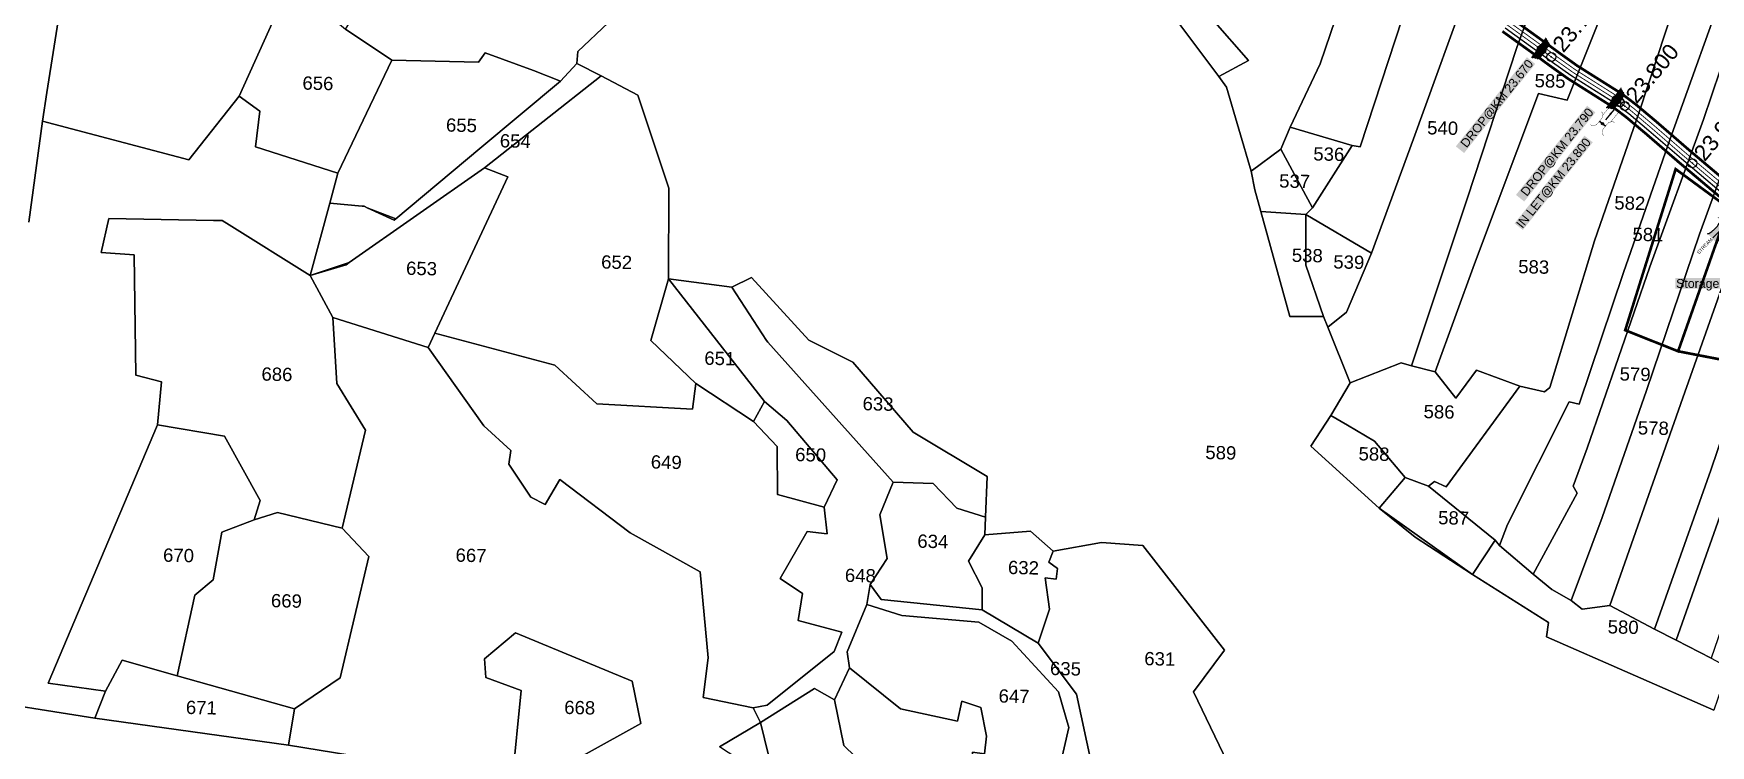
# Model space of a CAD drawing. Header units: millimetres. Extents: x 191342 to 235284, y 1600297 to 1616674.
# Drawn here: x 193123 to 195018, y 1606604 to 1607409 of the extents above; entities that cross this region are included whole.
import ezdxf
from ezdxf.enums import TextEntityAlignment as Align

# ---------------------------------------------------------------- set-up
doc = ezdxf.new("R2010")
doc.units = ezdxf.units.MM
doc.header["$LTSCALE"] = 15
doc.header["$PDMODE"] = 32
doc.header["$PDSIZE"] = 10
doc.linetypes.add('HIDDEN2', pattern=[0.1875, 0.125, -0.0625])
for name, color, linetype in [('CANAL1', 7, 'Continuous'), ('CSMark', 72, 'Continuous'), ('PLOT', 7, 'Continuous'), ('PLOT NO', 7, 'Continuous'), ('STRUCTURE', 5, 'Continuous'), ('text2', 7, 'Continuous')]:
    doc.layers.add(name, color=color, linetype=linetype)
doc.styles.get("Standard").update_dxf_attribs({"font": 'arial.ttf'})
doc.dimstyles.get("Standard").update_dxf_attribs({"dimtxt": 0.18, "dimasz": 0.18, "dimexe": 0.18, "dimexo": 0.0625, "dimgap": 0.09, "dimtad": 0, "dimtih": 1, "dimtoh": 1, "dimdec": 4, "dimzin": 0, "dimdsep": 46, "dimtxsty": 'Standard', "dimcen": 0.09, "dimadec": 0, "dimazin": 0, "dimtfac": 1, "dimtdec": 4, "dimtofl": 0, "dimtmove": 0, "dimatfit": 3, "dimfxl": 1, "dimtolj": 1, "dimtzin": 0, "dimarcsym": 0})

# ---------------------------------------------------------------- blocks, each defined once
blk = doc.blocks.new('DROP')
h = blk.add_hatch()
h.set_pattern_fill('ANSI31', color=1, scale=10, angle=45)
h.set_pattern_definition([(90, (-324.4107, -25.7687), (-1.25, 0), [])])
h.paths.add_polyline_path([(-9.9, -4.3), (-13.8, 4.1), (13.8, 4.1), (10.2, -4.3)])
at = {"layer": 'STRUCTURE', "color": 5, "const_width": 0.49}
blk.add_lwpolyline([(-9.9, -4.3), (-13.8, 4.1), (13.8, 4.1), (10.2, -4.3), (-9.9, -4.3)], dxfattribs=at)
at = {"layer": 'STRUCTURE', "color": 5}
blk.add_circle((0, 0), 1.33, dxfattribs=at)
blk = doc.blocks.new('OT')
at = {"layer": 'STRUCTURE', "color": 190}
for points, const_width in [([(769751.4, 1706595.8), (769729.4, 1706595.8)], 0.5), ([(769751.4, 1706579), (769729.4, 1706579)], 0.5), ([(769775.2, 1706601.8), (769775.2, 1706597.8), (769769.2, 1706593.8), (769761.8, 1706593.8), (769754.4, 1706593.8), (769748.4, 1706597.8), (769748.4, 1706601.8)], 0.5), ([(769748.4, 1706573), (769748.4, 1706577), (769754.4, 1706581), (769761.8, 1706581), (769761.8, 1706581), (769761.8, 1706581), (769769.2, 1706581), (769775.2, 1706577), (769775.2, 1706573)], 0.5), ([(769761.8, 1706593.8), (769761.8, 1706581)], 2.5)]:
    blk.add_lwpolyline(points, dxfattribs=dict(at, const_width=const_width))
at = {"layer": 'STRUCTURE', "color": 0}
blk.add_circle((769761.8, 1706587.4), 1.87, dxfattribs=at)
blk.add_leader([(769732.6, 1706587.4), (769753.8, 1706587.4)], dimstyle='Standard', override={"dimasz": 10, "dimgap": 0.09, "dimtad": 0}, dxfattribs=at)
blk = doc.blocks.new('SP')
at = {"layer": 'STRUCTURE'}
h = blk.add_hatch(dxfattribs=at)
h.set_pattern_fill('DASH', color=256, scale=8, style=0)
h.set_pattern_definition([(0, (0, 0), (1, 1), [1, -1])])
edge = h.paths.add_edge_path()
edge.add_spline(control_points=[(769825.7, 1706742.1), (769825.3, 1706741.8), (769823.8, 1706740.8), (769820.9, 1706740.3), (769817, 1706739.7), (769811.4, 1706738.9), (769804, 1706739.7), (769798.4, 1706741), (769795.6, 1706741.6)], knot_values=[0, 0, 0, 0, 1.613557, 5.24513, 8.624976, 13.470124, 22.190216, 30.746377, 30.746377, 30.746377, 30.746377], degree=3, periodic=0)
edge.add_line((769795.6, 1706741.6), (769792.6, 1706739.6))
edge.add_line((769792.6, 1706739.6), (769732.6, 1706739.6))
edge.add_line((769732.6, 1706739.6), (769729.6, 1706741.6))
edge.add_spline(control_points=[(769729.6, 1706741.6), (769726.9, 1706740.9), (769721.3, 1706739.5), (769713.9, 1706738.5), (769708.3, 1706739.1), (769704.4, 1706739.6), (769701.5, 1706740), (769700, 1706741), (769699.5, 1706741.3)], knot_values=[0, 0, 0, 0, 8.556161, 17.276253, 22.121402, 25.501247, 29.13282, 30.746377, 30.746377, 30.746377, 30.746377], degree=3, periodic=0)
edge.add_line((769699.5, 1706741.3), (769699.5, 1706722.1))
edge.add_spline(control_points=[(769699.5, 1706722.1), (769700, 1706722.4), (769701.4, 1706723.4), (769704.3, 1706724), (769708.2, 1706724.5), (769713.8, 1706725.3), (769721.2, 1706724.5), (769726.8, 1706723.3), (769729.6, 1706722.6)], knot_values=[0, 0, 0, 0, 1.613557, 5.24513, 8.624976, 13.470124, 22.190216, 30.746377, 30.746377, 30.746377, 30.746377], degree=3, periodic=0)
edge.add_line((769729.6, 1706722.6), (769732.6, 1706724.6))
edge.add_line((769732.6, 1706724.6), (769792.6, 1706724.6))
edge.add_line((769792.6, 1706724.6), (769795.6, 1706722.6))
edge.add_spline(control_points=[(769795.6, 1706722.6), (769798.4, 1706723.3), (769803.9, 1706724.8), (769811.3, 1706725.8), (769817, 1706725.1), (769820.9, 1706724.7), (769823.8, 1706724.2), (769825.2, 1706723.3), (769825.7, 1706723)], knot_values=[0, 0, 0, 0, 8.556161, 17.276253, 22.121402, 25.501247, 29.13282, 30.746377, 30.746377, 30.746377, 30.746377], degree=3, periodic=0)
edge.add_line((769825.7, 1706723), (769825.7, 1706742.1))
h.paths.add_polyline_path([(769764.2, 1706732.1, -1), (769761.1, 1706732.1, -1)], flags=0)
h.paths.add_polyline_path([(769761.1, 1706732.1, 1), (769764.2, 1706732.1, 1)], flags=16)
at = {"layer": 'STRUCTURE', "const_width": 0.628}
for points in [[(769726.6, 1706747.6), (769726.6, 1706743.6), (769732.6, 1706739.6), (769792.6, 1706739.6), (769798.6, 1706743.6), (769798.6, 1706747.6)], [(769726.6, 1706716.6), (769726.6, 1706720.6), (769732.6, 1706724.6), (769792.6, 1706724.6), (769798.6, 1706720.6), (769798.6, 1706716.6)]]:
    blk.add_lwpolyline(points, dxfattribs=at)
at = {"layer": 'STRUCTURE', "color": 3}
blk.add_lwpolyline([(769732.6, 1706724.6), (769792.6, 1706724.6)], dxfattribs=at)
blk.add_lwpolyline([(769732.6, 1706724.6), (769792.6, 1706724.6)], dxfattribs=at)
at = {"layer": 'STRUCTURE', "color": 0}
blk.add_circle((769762.6, 1706732.1), 1.55, dxfattribs=at)
at = {"layer": 'STRUCTURE'}
for points in [[(769699.5, 1706741.3), (769700.9, 1706740.5), (769704.4, 1706739.6), (769707.8, 1706739.2), (769712.6, 1706738.8), (769721.3, 1706739.7), (769729.6, 1706741.6)], [(769699.5, 1706722.1), (769700.9, 1706723), (769704.4, 1706724), (769707.7, 1706724.5), (769712.5, 1706725), (769721.2, 1706724.4), (769729.6, 1706722.6)], [(769825.7, 1706742.1), (769824.3, 1706741.3), (769820.8, 1706740.3), (769817.5, 1706739.8), (769812.7, 1706739.2), (769804, 1706739.9), (769795.6, 1706741.6)], [(769825.7, 1706723), (769824.3, 1706723.8), (769820.8, 1706724.7), (769817.4, 1706725.1), (769812.6, 1706725.5), (769803.9, 1706724.6), (769795.6, 1706722.6)]]:
    blk.add_spline(points, degree=3, dxfattribs=at)
at = {"layer": 'STRUCTURE', "color": 0}
blk.add_text('STREAM', height=5, dxfattribs=at).set_placement((769684.3, 1706732.1), align=Align.MIDDLE_CENTER)
for points in [[(769727.4, 1706732.1), (769700.8, 1706732.1)], [(769824.4, 1706732.1), (769800.5, 1706732.1)]]:
    blk.add_leader(points, dimstyle='Standard', override={"dimasz": 10, "dimgap": 0.09, "dimtad": 0}, dxfattribs=at)

msp = doc.modelspace()

# ---------------------------------------------------------------- linework, layer by layer
at = {"color": 5, "const_width": 3}
for points in [[(194921.5, 1607073.4), (194978.5, 1607255.4), (195038.3, 1607211.5), (194981.3, 1607049.6), (194921.5, 1607073.4)], [(194981.3, 1607049.6), (195049, 1607036.5), (195088.4, 1607161.1), (195038.3, 1607211.5)]]:
    msp.add_lwpolyline(points, dxfattribs=at)
at = {"layer": 'CANAL1', "color": 5}
msp.add_lwpolyline([(194785.7, 1607415.1), (194825.4, 1607386.4), (194839.4, 1607376.1), (194859.9, 1607361.5), (194910.2, 1607329.8), (194925.6, 1607318.1), (194948.3, 1607299), (194985, 1607267.2), (195052.7, 1607210.2)], dxfattribs=at)
at = {"layer": 'CANAL1', "color": 1, "linetype": 'HIDDEN2', "ltscale": 4, "const_width": 1}
msp.add_lwpolyline([(194788, 1607418.4), (194827.8, 1607389.7), (194838, 1607382.1), (194841.8, 1607379.4), (194862.1, 1607364.9), (194912.5, 1607333.1), (194928.1, 1607321.3), (194950.9, 1607302), (194987.6, 1607270.2), (195055.4, 1607213.1)], dxfattribs=at)
at = {"layer": 'CANAL1', "color": 5, "const_width": 1}
msp.add_lwpolyline([(194790.3, 1607421.6), (194830.1, 1607392.9), (194844.1, 1607382.6), (194864.4, 1607368.2), (194914.7, 1607336.4), (194930.6, 1607324.4), (194953.5, 1607305.1), (194990.2, 1607273.3), (195058.1, 1607216.1)], dxfattribs=at)
at = {"layer": 'CANAL1', "color": 200, "const_width": 3}
for points in [[(194793.2, 1607425.7), (194833.1, 1607396.9), (194847.1, 1607386.6), (194867.1, 1607372.3), (194917.6, 1607340.5), (194933.7, 1607328.3), (194956.8, 1607308.9), (194993.5, 1607277.1), (195061.5, 1607219.7)], [(194782.8, 1607411), (194822.5, 1607382.4), (194836.5, 1607372.1), (194857.1, 1607357.4), (194907.3, 1607325.7), (194922.5, 1607314.2), (194945.1, 1607295.2), (194981.8, 1607263.4), (195049.3, 1607206.5)]]:
    msp.add_lwpolyline(points, dxfattribs=at)
at = {"layer": 'PLOT'}
for points in [[(194932.7, 1608183.5), (194867.9, 1607905.2), (194828, 1607744.7), (194823.5, 1607745.5), (194774.8, 1607598.2), (194790.2, 1607594.3), (194748.9, 1607473.6), (194682.4, 1607289.7), (194634.8, 1607160.6), (194560.8, 1607204.1), (194568.1, 1607211.8), (194612.9, 1607281.9), (194621.9, 1607280.4), (194677.9, 1607450.6), (194701.2, 1607521.5), (194737.4, 1607697.5), (194750.7, 1607763.6), (194802.1, 1607752.4), (194835.9, 1607896.9), (194874, 1608067.4), (194902.6, 1608191.6), (194932.7, 1608183.5)], [(194657.6, 1607611.2), (194576.7, 1607374.2), (194543.1, 1607302.7), (194532.5, 1607277.8), (194498.7, 1607253.1), (194471.2, 1607348.1), (194462.2, 1607360.1), (194495.8, 1607378.2), (194455.5, 1607424.1), (194426.9, 1607438), (194463.5, 1607600.5), (194477, 1607664.6), (194486, 1607795.7), (194516.7, 1607792.8), (194511.9, 1607652), (194657.6, 1607611.2)], [(194543.1, 1607302.7), (194576.7, 1607374.2), (194657.6, 1607611.2), (194686.4, 1607712.7), (194692.2, 1607777.4), (194693.4, 1607780.7), (194733.6, 1607770), (194750.7, 1607763.6), (194737.4, 1607697.5), (194701.2, 1607521.5), (194677.9, 1607450.6), (194621.9, 1607280.4), (194612.9, 1607281.9), (194543.1, 1607302.7)], [(193475.6, 1607413.3), (193636.9, 1607664.3), (193701.5, 1607639.6), (193688.3, 1607554.8), (193701.5, 1607556.4), (193735.3, 1607471.2), (193772.2, 1607420.8), (193738, 1607388.1), (193737, 1607374.6), (193718.4, 1607354.6), (193687.9, 1607366.6), (193633.2, 1607386.8), (193625.7, 1607376.1), (193528.1, 1607378.5), (193475.6, 1607413.3)], [(193133.3, 1607309.5), (193138.2, 1607342.1), (193163, 1607499.2), (193297.1, 1607580.5), (193387.6, 1607644.9), (193425.3, 1607626), (193467.8, 1607640.4), (193446.6, 1607549.9), (193413.2, 1607504.1), (193431.8, 1607492.5), (193406.8, 1607451.4), (193355.6, 1607337.8), (193298.6, 1607265.9), (193133.3, 1607309.5)], [(194779.5, 1606830.3), (194774.7, 1606836.1), (194699.2, 1606897.2), (194706.1, 1606902.6), (194719.4, 1606896.5), (194802.4, 1607010.3), (194830.3, 1607003.9), (194836.2, 1607008.5), (194887, 1607174.5), (194937.2, 1607319.7), (195007.4, 1607532.7), (195044.8, 1607621.9), (195085.5, 1607606), (195040.3, 1607479.7), (194972.4, 1607289.5), (194919.6, 1607138.7), (194869.6, 1606989.9), (194858.2, 1606992.4), (194788.7, 1606853.9), (194779.5, 1606830.3)], [(195112, 1607596.5), (195038.1, 1607395.1), (195010.1, 1607311.6), (194949.3, 1607144.8), (194878.4, 1606940.2), (194862.9, 1606897.2), (194867.2, 1606889.3), (194817.5, 1606797.9), (194779.5, 1606830.3), (194788.7, 1606853.9), (194858.2, 1606992.4), (194869.6, 1606989.9), (194919.6, 1607138.7), (194972.4, 1607289.5), (195040.3, 1607479.7), (195085.5, 1607606), (195112, 1607596.5)], [(194865.4, 1607575.2), (194799, 1607392.7), (194743.1, 1607221.8), (194680.1, 1607033.3), (194668.3, 1607036.5), (194610.8, 1607014.1), (194585.6, 1607077), (194606.5, 1607093.6), (194634.8, 1607160.6), (194682.4, 1607289.7), (194748.9, 1607473.6), (194790.2, 1607594.3), (194865.4, 1607575.2)], [(195150.7, 1607581.3), (195073.4, 1607367.7), (195005.3, 1607182), (194945.5, 1607005.2), (194895.4, 1606861.7), (194860.6, 1606768), (194838.7, 1606780.6), (194817.5, 1606797.9), (194867.2, 1606889.3), (194862.9, 1606897.2), (194878.4, 1606940.2), (194949.3, 1607144.8), (195010.1, 1607311.6), (195038.1, 1607395.1), (195112, 1607596.5), (195150.7, 1607581.3)], [(194706.9, 1607026.5), (194680.1, 1607033.3), (194743.1, 1607221.8), (194799, 1607392.7), (194865.4, 1607575.2), (194943, 1607550.5), (194856.1, 1607333.3), (194823.5, 1607340.8), (194751.4, 1607148.5), (194706.9, 1607026.5)], [(195192.1, 1607565.8), (195133, 1607408.2), (195056.3, 1607194), (194986.6, 1606997.1), (194904, 1606762.2), (194872.8, 1606758.1), (194860.6, 1606768), (194895.4, 1606861.7), (194945.5, 1607005.2), (195005.3, 1607182), (195073.4, 1607367.7), (195150.7, 1607581.3), (195169.1, 1607573.5), (195192.1, 1607565.8)], [(194904, 1606762.2), (194986.6, 1606997.1), (195056.3, 1607194), (195133, 1607408.2), (195192.1, 1607565.8), (195238.8, 1607550.7), (195240.4, 1607544.6), (195153.2, 1607301.4), (195099.9, 1607156.2), (195018.1, 1606915.2), (194954.8, 1606735.8), (194904, 1606762.2)], [(195007.4, 1607532.7), (194937.2, 1607319.7), (194887, 1607174.5), (194836.2, 1607008.5), (194830.3, 1607003.9), (194802.4, 1607010.3), (194753.4, 1607028.2), (194730.3, 1606996.8), (194706.9, 1607026.5), (194751.4, 1607148.5), (194823.5, 1607340.8), (194856.1, 1607333.3), (194943, 1607550.5), (195007.4, 1607532.7)], [(194979, 1606723.1), (194954.8, 1606735.8), (195018.1, 1606915.2), (195099.9, 1607156.2), (195153.2, 1607301.4), (195240.4, 1607544.6), (195263.5, 1607533.4), (195169.9, 1607265.6), (195147.7, 1607208.6), (195055.4, 1606939.6), (194979, 1606723.1)], [(195018.5, 1606703), (194979, 1606723.1), (195055.4, 1606939.6), (195147.7, 1607208.6), (195169.9, 1607265.6), (195263.5, 1607533.4), (195296.3, 1607522.4), (195300.7, 1607520), (195234, 1607326.2), (195159.5, 1607113.3), (195093.1, 1606919), (195018.5, 1606703)], [(194364.9, 1607435.4), (194370.7, 1607465.2), (194411.8, 1607445.9), (194426.9, 1607438), (194455.5, 1607424.1), (194495.8, 1607378.2), (194462.2, 1607360.1), (194417.1, 1607420.3), (194364.9, 1607435.4)], [(193467.1, 1607250.7), (193374, 1607280.5), (193378.9, 1607320.8), (193355.6, 1607337.8), (193406.8, 1607451.4), (193451, 1607433.9), (193475.6, 1607413.3), (193528.1, 1607378.5), (193467.1, 1607250.7)], [(193457.8, 1607217), (193467.1, 1607250.7), (193528.1, 1607378.5), (193625.7, 1607376.1), (193633.2, 1607386.8), (193687.9, 1607366.6), (193718.4, 1607354.6), (193627.2, 1607278.5), (193532.3, 1607199.2), (193500.2, 1607211.8), (193496.6, 1607213.4), (193494.4, 1607213.6), (193457.8, 1607217)], [(193500.2, 1607211.8), (193530.6, 1607197.7), (193532.3, 1607199.2), (193627.2, 1607278.5), (193718.4, 1607354.6), (193737, 1607374.6), (193764.6, 1607360.7), (193632.5, 1607256.7), (193479.7, 1607149.8), (193435.5, 1607135.3), (193457.8, 1607217), (193494.4, 1607213.6), (193496.6, 1607213.4), (193500.2, 1607211.8)], [(193576.4, 1607070.1), (193658.9, 1607246.7), (193632.5, 1607256.7), (193764.6, 1607360.7), (193805.7, 1607339), (193840.9, 1607234), (193840.5, 1607131.5), (193820.7, 1607061.8), (193871.6, 1607013.1), (193867.5, 1606984.3), (193759.7, 1606990.4), (193712.2, 1607034), (193576.4, 1607070.1)], [(194532.5, 1607277.8), (194543.1, 1607302.7), (194612.9, 1607281.9), (194568.1, 1607211.8), (194532.5, 1607277.8)], [(194498.7, 1607253.1), (194532.5, 1607277.8), (194568.1, 1607211.8), (194560.8, 1607204.1), (194509.9, 1607207.4), (194503.1, 1607231.9), (194498.7, 1607253.1)], [(193435.5, 1607135.3), (193476.2, 1607147.4), (193479.7, 1607149.8), (193632.5, 1607256.7), (193658.9, 1607246.7), (193576.4, 1607070.1), (193568.9, 1607054), (193461.2, 1607087.7), (193435.5, 1607135.3)], [(193532.3, 1607199.2), (193530.6, 1607197.7), (193500.2, 1607211.8), (193532.3, 1607199.2)], [(193532.3, 1607199.2), (193530.6, 1607197.7), (193500.2, 1607211.8), (193532.3, 1607199.2)], [(194560.8, 1607204.1), (194560.5, 1607146.7), (194580.6, 1607088.8), (194542.4, 1607088.9), (194509.9, 1607207.4), (194560.8, 1607204.1)], [(193435.5, 1607135.3), (193461.2, 1607087.7), (193465.8, 1607013.3), (193498, 1606960.3), (193471.9, 1606849.7), (193398.6, 1606867.5), (193372.3, 1606859.1), (193379, 1606880.9), (193338.9, 1606953.7), (193263.3, 1606966.5), (193267.5, 1607015.2), (193238.5, 1607022.7), (193236.7, 1607158.7), (193199.5, 1607161.3), (193208, 1607199.7), (193326.4, 1607197.4), (193336.2, 1607197.2), (193344, 1607192.3), (193435.5, 1607135.3)], [(194560.8, 1607204.1), (194634.8, 1607160.6), (194606.5, 1607093.6), (194585.6, 1607077), (194580.6, 1607088.8), (194560.5, 1607146.7), (194560.8, 1607204.1)], [(193479.7, 1607149.8), (193476.2, 1607147.4), (193435.5, 1607135.3), (193479.7, 1607149.8)], [(193479.7, 1607149.8), (193476.2, 1607147.4), (193435.5, 1607135.3), (193479.7, 1607149.8)], [(193948.9, 1606992.9), (193936.5, 1606970.1), (193871.6, 1607013.1), (193820.7, 1607061.8), (193840.5, 1607131.5), (193948.9, 1606992.9)], [(193944.4, 1606630.3), (193936.3, 1606646.9), (193952.2, 1606649.9), (194027.8, 1606710.5), (194036.4, 1606732.2), (193986.9, 1606745.6), (193991.8, 1606775.8), (193966.7, 1606793), (193997.3, 1606846.1), (194019.9, 1606843.3), (194016.6, 1606873.3), (194031.2, 1606904.5), (193974.3, 1606971.5), (193948.9, 1606992.9), (193840.5, 1607131.5), (193912.2, 1607122), (193951.3, 1607061.9), (193952.7, 1607059.9), (194094.4, 1606901.8), (194079.4, 1606864.8), (194087.5, 1606815.6), (194068.5, 1606786.1), (194064.5, 1606763.6), (194042.3, 1606710.1), (194045, 1606691.9), (194028, 1606656), (194005.5, 1606668.5), (193944.4, 1606630.3)], [(193912.2, 1607122), (193934.4, 1607132.8), (193999.1, 1607062.3), (194048.9, 1607037.3), (194116.9, 1606958.3), (194200.7, 1606908), (194198.8, 1606862.3), (194166.4, 1606872.4), (194139.6, 1606900.1), (194094.4, 1606901.8), (193952.7, 1607059.9), (193951.3, 1607061.9), (193912.2, 1607122)], [(193936.3, 1606646.9), (193879.7, 1606658.5), (193885.3, 1606703.2), (193876.5, 1606800.4), (193797.1, 1606844.5), (193717.7, 1606904.6), (193701, 1606876.5), (193685.1, 1606884.6), (193660.1, 1606922.1), (193662.5, 1606937.5), (193631.8, 1606965.3), (193568.9, 1607054), (193576.4, 1607070.1), (193712.2, 1607034), (193759.7, 1606990.4), (193867.5, 1606984.3), (193871.6, 1607013.1), (193936.5, 1606970.1), (193963.2, 1606941.9), (193963.6, 1606887.7), (194016.6, 1606873.3), (194019.9, 1606843.3), (193997.3, 1606846.1), (193966.7, 1606793), (193991.8, 1606775.8), (193986.9, 1606745.6), (194036.4, 1606732.2), (194027.8, 1606710.5), (193952.2, 1606649.9), (193936.3, 1606646.9)], [(194672.8, 1606906.9), (194638.4, 1606948), (194607.6, 1606966.2), (194588.8, 1606977.2), (194610.8, 1607014.1), (194668.3, 1607036.5), (194680.1, 1607033.3), (194706.9, 1607026.5), (194730.3, 1606996.8), (194753.4, 1607028.2), (194802.4, 1607010.3), (194719.4, 1606896.5), (194706.1, 1606902.6), (194699.2, 1606897.2), (194672.8, 1606906.9)], [(193936.5, 1606970.1), (193948.9, 1606992.9), (193974.3, 1606971.5), (194031.2, 1606904.5), (194016.6, 1606873.3), (193963.6, 1606887.7), (193963.2, 1606941.9), (193936.5, 1606970.1)], [(193223.2, 1606700.5), (193204.5, 1606665.7), (193139.7, 1606674.7), (193263.3, 1606966.5), (193338.9, 1606953.7), (193379, 1606880.9), (193372.3, 1606859.1), (193336, 1606845.1), (193325.9, 1606791.3), (193305.5, 1606774.1), (193285.2, 1606683), (193223.2, 1606700.5)], [(194566.2, 1606942.5), (194588.8, 1606977.2), (194607.6, 1606966.2), (194638.4, 1606948), (194672.8, 1606906.9), (194643.7, 1606872.4), (194566.2, 1606942.5)], [(194699.2, 1606897.2), (194774.7, 1606836.1), (194749.1, 1606797.3), (194643.7, 1606872.4), (194672.8, 1606906.9), (194699.2, 1606897.2)], [(194068.5, 1606786.1), (194087.5, 1606815.6), (194079.4, 1606864.8), (194094.4, 1606901.8), (194139.6, 1606900.1), (194166.4, 1606872.4), (194198.8, 1606862.3), (194198, 1606842.1), (194179.4, 1606812.6), (194194.9, 1606782.4), (194195.1, 1606757.6), (194081, 1606769), (194068.5, 1606786.1)], [(193372.3, 1606859.1), (193398.6, 1606867.5), (193471.9, 1606849.7), (193502, 1606817.6), (193469.5, 1606680.7), (193418, 1606645.5), (193285.2, 1606683), (193305.5, 1606774.1), (193325.9, 1606791.3), (193336, 1606845.1), (193372.3, 1606859.1)], [(194749.1, 1606797.3), (194684.2, 1606839.5), (194643.7, 1606872.4), (194749.1, 1606797.3)], [(194749.1, 1606797.3), (194684.2, 1606839.5), (194643.7, 1606872.4), (194749.1, 1606797.3)], [(194195.1, 1606757.6), (194194.9, 1606782.4), (194179.4, 1606812.6), (194198, 1606842.1), (194249.7, 1606846.5), (194275, 1606823.8), (194270.2, 1606811.2), (194280.1, 1606804.3), (194278.5, 1606792.3), (194266, 1606793.5), (194270.9, 1606758.3), (194258.1, 1606719.7), (194195.1, 1606757.6)], [(194258.1, 1606719.7), (194270.9, 1606758.3), (194266, 1606793.5), (194278.5, 1606792.3), (194280.1, 1606804.3), (194270.2, 1606811.2), (194275, 1606823.8), (194329.6, 1606833.4), (194376.4, 1606830.1), (194468.9, 1606711.9), (194433.7, 1606664.8), (194476.9, 1606575), (194409.7, 1606520.5), (194330.2, 1606529.3), (194301.4, 1606662.3), (194258.1, 1606719.7)], [(194817.5, 1606797.9), (194838.7, 1606780.6), (194860.6, 1606768), (194872.8, 1606758.1), (194904, 1606762.2), (194954.8, 1606735.8), (194979, 1606723.1), (195018.5, 1606703), (195038.3, 1606692.5), (195021.7, 1606644.1), (194832.6, 1606727.1), (194834.8, 1606743.3), (194749.1, 1606797.3), (194774.7, 1606836.1), (194779.5, 1606830.3), (194817.5, 1606797.9)], [(194064.5, 1606763.6), (194064.5, 1606763.6), (194068.5, 1606786.1), (194081, 1606769), (194195.1, 1606757.6), (194258.1, 1606719.7), (194301.4, 1606662.3), (194330.2, 1606529.3), (194350.8, 1606446.1), (194349.7, 1606437.9), (194340.8, 1606393.1), (194319.4, 1606392.4), (194332.5, 1606410.1), (194330.9, 1606447), (194319.7, 1606488.6), (194304.8, 1606514), (194301.2, 1606521.6), (194279.4, 1606565.5), (194292.9, 1606624.7), (194281.1, 1606664.8), (194228.3, 1606722), (194191.3, 1606743.6), (194104.1, 1606751.1), (194064.5, 1606763.6)], [(194212.6, 1606521.2), (194182, 1606562.6), (194184, 1606596.8), (194197.7, 1606595), (194200, 1606614.9), (194193.4, 1606647.3), (194172.1, 1606654.3), (194167.1, 1606631.9), (194102.7, 1606645.6), (194045, 1606691.9), (194042.3, 1606710.1), (194064.5, 1606763.6), (194104.1, 1606751.1), (194191.3, 1606743.6), (194228.3, 1606722), (194281.1, 1606664.8), (194292.9, 1606624.7), (194279.4, 1606565.5), (194301.2, 1606521.6), (194282.8, 1606509.1), (194241.7, 1606511.4), (194212.6, 1606521.2)], [(193663.8, 1606564.1), (193673.9, 1606666.4), (193634, 1606681), (193632.8, 1606702.3), (193667.6, 1606731.6), (193799.3, 1606677), (193809.2, 1606628.9), (193689.2, 1606562.5), (193663.8, 1606564.1)], [(193223.2, 1606700.5), (193285.2, 1606683), (193418, 1606645.5), (193411.1, 1606604.6), (193192.2, 1606635.2), (193204.5, 1606665.7), (193223.2, 1606700.5)], [(194056.1, 1606529.1), (194048.5, 1606556.7), (194063.9, 1606579.9), (194038.5, 1606604.2), (194028, 1606656), (194045, 1606691.9), (194102.7, 1606645.6), (194167.1, 1606631.9), (194172.1, 1606654.3), (194193.4, 1606647.3), (194200, 1606614.9), (194197.7, 1606595), (194184, 1606596.8), (194182, 1606562.6), (194212.6, 1606521.2), (194212.1, 1606511.5), (194191.4, 1606518.2), (194179.8, 1606508.2), (194154.9, 1606508.8), (194144.9, 1606509), (194139.9, 1606509.3), (194101.9, 1606512.2), (194056.1, 1606529.1)], [(194003.8, 1606491), (194012.9, 1606512.8), (193967.4, 1606536.4), (193944.4, 1606630.3), (194005.5, 1606668.5), (194028, 1606656), (194038.5, 1606604.2), (194063.9, 1606579.9), (194048.5, 1606556.7), (194056.1, 1606529.1), (194059.6, 1606478.2), (194003.8, 1606491)], [(193898.1, 1606602.8), (193944.4, 1606630.3), (193967.4, 1606536.4), (194012.9, 1606512.8), (194003.8, 1606491), (193984.6, 1606445), (193942.9, 1606455.6), (193908.7, 1606466.1), (193908.2, 1606522), (193938.4, 1606576.4), (193898.1, 1606602.8)]]:
    msp.add_lwpolyline(points, close=True, dxfattribs=at)
for points in [[(193055.7, 1607639.7), (193163, 1607499.2), (193138.2, 1607342.1), (193133.3, 1607309.5), (193117.8, 1607195.4)], [(194476.9, 1606575), (194433.7, 1606664.8), (194468.9, 1606711.9), (194376.4, 1606830.1), (194329.6, 1606833.4), (194275, 1606823.8), (194249.7, 1606846.5), (194198, 1606842.1), (194198.8, 1606862.3), (194200.7, 1606908), (194116.9, 1606958.3), (194048.9, 1607037.3), (193999.1, 1607062.3), (193934.4, 1607132.8), (193912.2, 1607122), (193840.5, 1607131.5), (193840.9, 1607234), (193805.7, 1607339), (193764.6, 1607360.7), (193737, 1607374.6), (193738, 1607388.1), (193772.2, 1607420.8)], [(194417.1, 1607420.3), (194462.2, 1607360.1), (194471.2, 1607348.1), (194498.7, 1607253.1), (194503.1, 1607231.9), (194509.9, 1607207.4), (194542.4, 1607088.9), (194580.6, 1607088.8), (194585.6, 1607077), (194610.8, 1607014.1), (194588.8, 1606977.2), (194566.2, 1606942.5), (194643.7, 1606872.4), (194684.2, 1606839.5), (194749.1, 1606797.3), (194834.8, 1606743.3), (194832.6, 1606727.1), (195021.7, 1606644.1)], [(193117.8, 1607195.4), (193133.3, 1607309.5), (193298.6, 1607265.9), (193355.6, 1607337.8), (193378.9, 1607320.8), (193374, 1607280.5), (193467.1, 1607250.7), (193457.8, 1607217), (193435.5, 1607135.3), (193344, 1607192.3), (193336.2, 1607197.2), (193326.4, 1607197.4), (193208, 1607199.7), (193199.5, 1607161.3), (193236.7, 1607158.7), (193238.5, 1607022.7), (193267.5, 1607015.2), (193263.3, 1606966.5), (193139.7, 1606674.7), (193204.5, 1606665.7), (193192.2, 1606635.2), (193044.6, 1606658.5)], [(193565.8, 1606579.3), (193411.1, 1606604.6), (193418, 1606645.5), (193469.5, 1606680.7), (193502, 1606817.6), (193471.9, 1606849.7), (193498, 1606960.3), (193465.8, 1607013.3), (193461.2, 1607087.7), (193568.9, 1607054), (193631.8, 1606965.3), (193662.5, 1606937.5), (193660.1, 1606922.1), (193685.1, 1606884.6), (193701, 1606876.5), (193717.7, 1606904.6), (193797.1, 1606844.5), (193876.5, 1606800.4), (193885.3, 1606703.2), (193879.7, 1606658.5), (193936.3, 1606646.9), (193944.4, 1606630.3), (193898.1, 1606602.8)], [(193689.2, 1606562.5), (193809.2, 1606628.9), (193799.3, 1606677), (193667.6, 1606731.6), (193632.8, 1606702.3), (193634, 1606681), (193673.9, 1606666.4), (193663.8, 1606564.1)], [(193017.8, 1606481), (193037.4, 1606612.1), (193044.6, 1606658.5), (193192.2, 1606635.2), (193411.1, 1606604.6), (193565.8, 1606579.3)]]:
    msp.add_lwpolyline(points, dxfattribs=at)
at = {"layer": 'text2', "color": 2, "linetype": 'Continuous'}
for p in [(194826.9, 1607390.3), (194838, 1607382.1), (194911.6, 1607333.6), (194915.5, 1607330.8)]:
    msp.add_point(p, dxfattribs=at)
at = {"layer": 'text2', "color": 6, "linetype": 'Continuous'}
for p in [(194921.1, 1607326.6), (194997.4, 1607262)]:
    msp.add_point(p, dxfattribs=at)

# ---------------------------------------------------------------- block references
at = {"rotation": 53.61526561923872}
for p in [(194826.9, 1607390.3), (194911.6, 1607333.6)]:
    msp.add_blockref('DROP', p, dxfattribs=at)
at = {"layer": 'STRUCTURE', "color": 0}
for name, p, xscale, yscale, zscale, rotation in [('OT', (-384649.4, 2782706.4), 0.7, 0.7, 0.7, 230.5240776222599), ('SP', (743612.5, 213446.9), 0.7999999999999998, 0.7999999999999998, 0.7999999999999998, 45.75967713441996)]:
    msp.add_blockref(name, p, dxfattribs=dict(at, xscale=xscale, yscale=yscale, zscale=zscale, rotation=rotation))

# ---------------------------------------------------------------- texts
at = {"layer": 'CSMark', "color": 1}
for s, p in [('23.700', (194844.7, 1607391.7)), ('23.800', (194927.4, 1607334.1)), ('23.900', (195004.4, 1607268.8))]:
    msp.add_text(s, height=18, rotation=50.2006, dxfattribs=at).set_placement(p, align=Align.MIDDLE_LEFT)
at = {"layer": 'PLOT NO', "color": 7}
for s, p in [('656', (193426.8, 1607345.2)), ('585', (194819, 1607347.9)), ('655', (193589, 1607297.8)), ('540', (194697.6, 1607294.7)), ('654', (193649.8, 1607280)), ('536', (194569, 1607265.2)), ('537', (194530.4, 1607234.6)), ('582', (194909.1, 1607209.9)), ('581', (194929.6, 1607174.4)), ('653', (193543.9, 1607136)), ('652', (193764.3, 1607143.1)), ('538', (194544.7, 1607150.7)), ('539', (194591.6, 1607143.2)), ('583', (194800.5, 1607137.8)), ('651', (193880.9, 1607034.4)), ('686', (193380.5, 1607016.5)), ('579', (194915.1, 1607016.6)), ('633', (194059.7, 1606983)), ('586', (194693.6, 1606974.1)), ('578', (194935.7, 1606955.7)), ('650', (193983.5, 1606925.5)), ('589', (194447, 1606927.9)), ('588', (194620.1, 1606926.4)), ('649', (193820.4, 1606917.2)), ('587', (194710, 1606854.2)), ('670', (193269.3, 1606811.9)), ('667', (193599.8, 1606811.9)), ('634', (194121.6, 1606827.7)), ('632', (194224, 1606798)), ('648', (194039.7, 1606789.1)), ('669', (193391.2, 1606760.5)), ('580', (194901.6, 1606730.9)), ('635', (194271.5, 1606683.9)), ('631', (194378, 1606695)), ('647', (194213.4, 1606652.8)), ('671', (193295.1, 1606639.9)), ('668', (193722.6, 1606639.9))]:
    msp.add_text(s, height=15, rotation=358.7911, dxfattribs=at).set_placement(p)
at = {"layer": 'STRUCTURE', "color": 5, "char_height": 10, "attachment_point": 1, "rotation": 51.4144, "bg_fill": 1, "box_fill_scale": 1.1, "bg_fill_color": 7, "bg_fill_true_color": 16777215, "bg_fill_transparency": 0}
for s, insert, width in [('\\pxqr;DROP@KM 23.670', (194731.5, 1607281.2), 126.843), ('\\pxqr;DROP@KM 23.790', (194799.5, 1607226.4), 126.843), ('\\pxqr;IN LET@KM 23.800', (194797.9, 1607194.3), 124.65)]:
    msp.add_mtext(s, dxfattribs=dict(at, insert=insert, width=width))
at = {"layer": 'STRUCTURE', "color": 5, "insert": (194979, 1607131.2), "char_height": 10, "width": 48.449, "attachment_point": 1, "bg_fill": 1, "box_fill_scale": 1.1, "bg_fill_color": 7, "bg_fill_true_color": 16777215, "bg_fill_transparency": 0}
msp.add_mtext('\\pxql;Storage', dxfattribs=at)

doc.saveas('drawing.dxf')
